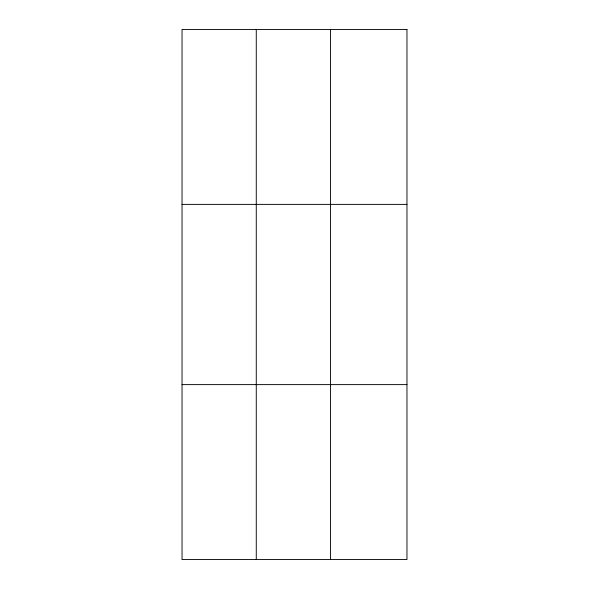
<?xml version="1.0" encoding="UTF-8"?>
<svg xmlns="http://www.w3.org/2000/svg" width="589" height="589" viewBox="0 0 589 589"><rect width="100%" height="100%" fill="white"/><g stroke="black" fill="none" stroke-linecap="round" stroke-linejoin="round"><path stroke-width="0.88" d="M256.267 559.55L256.267 29.45M330.488 559.55L330.488 29.45M182.038 204.383L406.962 204.383M182.038 384.617L406.962 384.617M406.962 29.45L406.962 559.55L182.038 559.55L182.038 29.45L406.962 29.45"/></g></svg>
